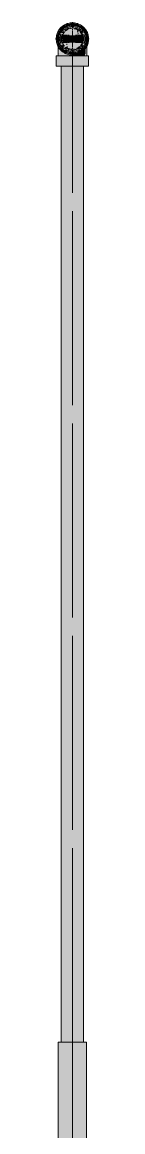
# Model space of a CAD drawing. Header units: millimetres. Extents: x -4000 to 187956, y -58990 to 162485.
# Drawn here: x 54225 to 54275, y 70816 to 72475 of the extents above; entities that cross this region are included whole.
import ezdxf

# ---------------------------------------------------------------- set-up
doc = ezdxf.new("R2010")
doc.units = ezdxf.units.MM
doc.linetypes.add('Dash 1_16_', pattern=[317.5, 158.75, -158.75])
for name, color, linetype, lineweight in [('F-SPRN', 3, 'Continuous', 9), ('P-PIPE', 3, 'Continuous', 9), ('P-PIPE-CNTR', 3, 'Continuous', 9)]:
    doc.layers.add(name, color=color, linetype=linetype, lineweight=lineweight)

# ---------------------------------------------------------------- blocks, each defined once
blk = doc.blocks.new('Sprinkler_Up - DN20-V442-0_000')
at = {"layer": 'F-SPRN', "transparency": 33554534}
for points in [[(-13.5, 0), (-3.9, 0.7), (-1.7, 2.9), (-1.2, 3.5), (-0.6, 4), (0.6, 4), (1.2, 3.5), (1.7, 2.9), (4.6, 0), (22.2, 0), (17.5, 13.5), (6.9, 21.2), (-6.9, 21.2), (-18, 13.1), (-22.2, 0)], [(0, -16.7), (4.3, -16.1), (12.9, -9.9), (16.1, -4.3), (16.1, 4.3), (11.8, 11.8), (8.3, 14.4), (0, 16.7), (-4.3, 16.1), (-11.8, 11.8), (-16.1, 4.3), (-16.1, -4.3), (-11.8, -11.8), (-8.3, -14.4)], [(3.4, -21.2), (6.9, -21.2), (18, -13.1), (22.2, 0), (3.9, -0.7), (1.7, -2.9), (1.2, -3.5), (0.6, -4), (-0.6, -4), (-1.2, -3.5), (-1.7, -2.9), (-4.6, 0), (-22.2, 0), (-18, -13.1), (-6.9, -21.2), (0, -21.2)], [(0, -15.6), (7.8, -13.5), (13.5, -7.8), (15.1, -4), (15.1, 4), (13.5, 7.8), (7.8, 13.5), (0, 15.6), (-7.8, 13.5), (-11, 11), (-15.1, 4), (-15.1, -4), (-11, -11), (-7.8, -13.5)], [(-10.9, -5.5), (-10.9, 5.4), (-14.5, 5.4), (-14.5, -5.5)], [(-7.7, -5.5), (-7.7, 5.4), (-10.9, 5.4), (-10.9, -5.5)], [(0, -5.5), (0, 5.4), (-7.7, 5.4), (-7.7, -5.5)], [(0, 0), (5.7, 0), (2.9, 4.9), (-2.9, 4.9), (-5.7, 0)], [(2.9, -4.9), (5.7, 0), (-5.7, 0), (-2.9, -4.9)], [(0, 0), (4.6, 0), (0, 4.6), (-4.6, 0)], [(0, -4.6), (4.6, 0), (-4.6, 0)], [(0, -2.6), (1.3, 0), (-1.8, 0)], [(-1.3, 0), (1.8, 0), (0, 2.6)], [(7.7, -5.5), (7.7, 5.4), (0, 5.4), (0, -5.5)], [(10.9, -5.5), (10.9, 5.4), (7.7, 5.4), (7.7, -5.5)], [(14.5, -5.5), (14.5, 5.4), (10.9, 5.4), (10.9, -5.5)]]:
    blk.add_hatch(color=1, dxfattribs=at).paths.add_polyline_path(points)
at = {"layer": 'F-SPRN', "color": 1}
for p, q in [((-11.5, 5.4), (-14.5, 5.4)), ((-14.5, 5.4), (-11.3, 5.4)), ((-14.5, 5.4), (-14.5, 3.7)), ((-14.5, 3.3), (-14.5, 0)), ((-11.5, 5.4), (-11.5, 4)), ((-10.9, 1.9), (-10.9, 3.6)), ((-10.8, 5.4), (-8, 5.4)), ((-8.1, 5.4), (-10.8, 5.4)), ((-8.1, 5.4), (-8.1, 2.8)), ((-8.1, 2.5), (-8.1, 0.7)), ((-7.7, 4.8), (-7.7, 2.7)), ((-7.7, 4.8), (-7.7, 2.7)), ((-7.7, 2.1), (-7.7, 0.5)), ((-7.7, 2.1), (-7.7, 0.5)), ((-6.7, 5.4), (-4.7, 5.4)), ((-5.8, 3.8), (-5.8, 2.2)), ((-2.1, 0.2), (-2.1, 0.1)), ((-2.1, 0.1), (-2.1, 0)), ((-2.1, 0), (-2.1, 0)), ((-2.1, 0), (-2.1, -0.1)), ((-0.6, 2), (-0.6, 2)), ((-0.5, 2), (-0.6, 2)), ((0, 2.1), (-0.1, 2.1)), ((1.7, 1.2), (1.6, 1.3)), ((2.1, 0.1), (2.1, 0.2)), ((2.1, 0), (2.1, 0.1)), ((2.1, 0), (2.1, 0)), ((4.7, 5.4), (6.5, 5.4)), ((7.7, 5.4), (10.8, 5.4)), ((7.7, 5.2), (7.7, 2.7)), ((7.7, 5.2), (7.7, 2.7)), ((7.7, 2.3), (7.7, 0.5)), ((7.7, 2.3), (7.7, 0.5)), ((10.8, 5.4), (8.1, 5.4)), ((8.1, 5.4), (8.1, 2.8)), ((8.1, 2.5), (8.1, 0.4)), ((10.9, 5.4), (14.5, 5.4)), ((10.9, 3.6), (10.9, 0.2)), ((14.5, 5.4), (11.5, 5.4)), ((11.5, 5.4), (11.5, 4)), ((11.5, 3), (11.5, 0.2)), ((14.5, 5.4), (14.5, -5.5)), ((-14.5, -1.3), (-14.5, -3.7)), ((-11.1, -5.5), (-14.5, -5.5)), ((-14.5, -5.5), (-11.5, -5.5)), ((-10.9, -2.6), (-10.9, -1.3)), ((-10.8, -5.5), (-8.1, -5.5)), ((-7.8, -5.5), (-10.8, -5.5)), ((-8.1, -4.2), (-8.1, -5.5)), ((-7.7, -2.7), (-7.7, -4)), ((-7.7, -2.7), (-7.7, -4)), ((-7, -5.5), (-5.8, -5.5)), ((-4.8, -5.5), (-7, -5.5)), ((-5.8, -2.3), (-5.8, -3.8)), ((0, -2.1), (0.1, -2.1)), ((7, -5.5), (4.8, -5.5)), ((5.8, -2.2), (5.8, -3.8)), ((5.8, -5.5), (7, -5.5)), ((7.7, -0.5), (7.7, -2.3)), ((7.7, -0.5), (7.7, -2.3)), ((7.7, -2.7), (7.7, -5.4)), ((7.7, -2.7), (7.7, -5.4)), ((10.8, -5.5), (7.7, -5.5)), ((8.1, -0.4), (8.1, -2.5)), ((8.1, -2.8), (8.1, -5.5)), ((8.1, -5.5), (10.8, -5.5)), ((10.9, -0.2), (10.9, -3.6)), ((14.5, -5.5), (10.9, -5.5)), ((11.5, -0.2), (11.5, -3)), ((11.5, -4), (11.5, -5.5)), ((11.5, -5.5), (14.5, -5.5))]:
    blk.add_line(p, q, dxfattribs=at)
at = {"layer": 'F-SPRN', "color": 1, "flags": 128}
for points in [[(-2, 0.4), (-2.1, 0.3), (-2.1, 0.2)], [(-0.6, 2), (-0.7, 2), (-0.8, 1.9), (-0.9, 1.9), (-0.9, 1.9), (-1, 1.8), (-1.1, 1.8), (-1.2, 1.7), (-1.2, 1.7), (-1.3, 1.6), (-1.4, 1.6), (-1.4, 1.5), (-1.5, 1.5), (-1.5, 1.4), (-1.6, 1.3), (-1.6, 1.3), (-1.7, 1.2), (-1.7, 1.1), (-1.8, 1.1), (-1.8, 1), (-1.9, 0.9), (-1.9, 0.8), (-1.9, 0.8), (-2, 0.7), (-2, 0.6), (-2, 0.5)], [(-2, 0.5), (-2, 0.5), (-2, 0.4)], [(-0.3, 2.1), (-0.4, 2), (-0.5, 2)], [(-0.1, 2.1), (-0.1, 2.1), (-0.2, 2.1), (-0.3, 2.1)], [(1.5, 1.4), (1.4, 1.5), (1.4, 1.5), (1.3, 1.6), (1.3, 1.7), (1.2, 1.7), (1.1, 1.7), (1.1, 1.8), (1, 1.8), (0.9, 1.9), (0.8, 1.9), (0.8, 1.9), (0.7, 2), (0.6, 2), (0.5, 2), (0.4, 2), (0.4, 2), (0.3, 2.1), (0.2, 2.1), (0.1, 2.1), (0, 2.1)], [(1.6, 1.3), (1.6, 1.4), (1.5, 1.4)], [(1.8, 1.1), (1.7, 1.2), (1.7, 1.2)], [(1.9, 0.7), (1.9, 0.8), (1.9, 0.9), (1.8, 1), (1.8, 1), (1.8, 1.1)], [(2.1, 0.2), (2.1, 0.2), (2.1, 0.3), (2, 0.4), (2, 0.5), (2, 0.6), (2, 0.7), (1.9, 0.7)], [(-2.1, -0.1), (-2.1, -0.2), (-2.1, -0.2), (-2.1, -0.3)], [(-2.1, -0.3), (-2, -0.4), (-2, -0.5), (-2, -0.6), (-2, -0.7), (-1.9, -0.7), (-1.9, -0.8), (-1.9, -0.9), (-1.8, -1), (-1.8, -1), (-1.8, -1.1), (-1.7, -1.2), (-1.7, -1.2), (-1.6, -1.3), (-1.6, -1.4), (-1.5, -1.4), (-1.4, -1.5), (-1.4, -1.5), (-1.3, -1.6), (-1.3, -1.7), (-1.2, -1.7), (-1.1, -1.7), (-1.1, -1.8), (-1, -1.8), (-0.9, -1.9), (-0.8, -1.9), (-0.8, -1.9), (-0.7, -2), (-0.6, -2), (-0.5, -2), (-0.4, -2), (-0.4, -2), (-0.3, -2.1), (-0.2, -2.1), (-0.1, -2.1), (0, -2.1)], [(0.1, -2.1), (0.1, -2.1), (0.2, -2.1), (0.3, -2.1), (0.4, -2), (0.5, -2), (0.6, -2), (0.6, -2), (0.7, -2), (0.8, -1.9), (0.9, -1.9), (0.9, -1.9), (1, -1.8), (1.1, -1.8), (1.2, -1.7), (1.2, -1.7), (1.3, -1.6), (1.4, -1.6), (1.4, -1.5), (1.5, -1.5), (1.5, -1.4), (1.6, -1.3), (1.6, -1.3), (1.7, -1.2), (1.7, -1.1), (1.8, -1.1), (1.8, -1), (1.9, -0.9), (1.9, -0.8), (1.9, -0.8), (2, -0.7), (2, -0.6), (2, -0.5), (2, -0.5), (2, -0.4), (2.1, -0.3), (2.1, -0.2), (2.1, -0.1), (2.1, 0)]]:
    blk.add_lwpolyline(points, dxfattribs=at)
at = {"layer": 'F-SPRN', "color": 1}
for radius, start, end in [(22.2, 360, 180), (21.9, 126.6942, 143.2701), (21.9, 108.2621, 125.7507), (21.9, 99.348, 107.901), (21.9, 90.145, 98.8503), (16.7, 83.0684, 90), (16.7, 83.0684, 90), (21.9, 72.5583, 89.4624), (21.9, 54.2493, 71.7379), (21.9, 36.8359, 53.3058), (21.9, 165.6773, 179.2615), (21.9, 144.7698, 164.8151), (16.7, 167.6802, 180), (16.7, 167.6802, 180), (16.7, 155.3879, 164.9693), (16.7, 155.3879, 164.9693), (15.6, 166.4265, 180), (15.6, 166.4265, 180), (15.6, 150.9409, 165), (15.6, 159.6139, 165), (16.7, 136.7213, 149.931), (16.7, 136.7213, 149.931), (15.6, 150.9409, 156.3845), (15.6, 138.4214, 150), (15.6, 138.4214, 150), (16.7, 121.4181, 130.5751), (16.7, 121.4181, 130.5751), (15.6, 120.5262, 133.2078), (15.6, 120.5262, 133.2078), (16.7, 106.5995, 120), (16.7, 106.5995, 120), (15.6, 114.4363, 119.9813), (15.6, 114.4363, 119.9813), (4.63, 155.7832, 180), (4.63, 155.7832, 180), (16.7, 96.4143, 105), (16.7, 96.4143, 105), (4.63, 109.0192, 138.2703), (4.63, 109.0192, 138.2703), (15.6, 95.5762, 100.6843), (15.6, 95.5762, 100.6843), (2.56, 109.0192, 168.8278), (2.56, 109.0192, 168.8278), (2.04, 109.0192, 180), (4.63, 17.9592, 90), (4.63, 17.9592, 90), (3.81, 57.0577, 90), (2.56, 14.5599, 90), (2.56, 14.5599, 90), (2.04, 10.4703, 90), (15.6, 75.573, 80.5892), (15.6, 75.573, 80.5892), (3.81, 16.1605, 43.8358), (15.6, 67.5614, 74.5481), (15.6, 67.5614, 74.5481), (16.7, 60, 75), (16.7, 60, 75), (15.6, 60.0187, 65.5637), (15.6, 60.0187, 65.5637), (15.6, 46.7922, 60), (15.6, 46.7922, 60), (16.7, 49.4249, 58.5819), (16.7, 49.4249, 58.5819), (15.6, 30, 41.5786), (15.6, 30, 41.5786), (16.7, 30, 43.2787), (16.7, 30, 43.2787), (15.6, 23.6155, 29.5646), (15.6, 15, 29.5646), (15.6, 15, 20.3861), (16.7, 15, 24.6121), (16.7, 15, 24.6121), (15.6, 360, 13.6618), (15.6, 0, 13.6618), (16.7, 360, 12.3198), (16.7, 0, 12.3198), (21.9, 36, 36.8359), (21.9, 15.1849, 35.2302), (21.9, 0.7385, 14.3227), (22.2, 180, 360), (21.9, 180.7385, 194.3227), (21.9, 195.1849, 205.2075), (21.9, 207.5667, 215.2302), (21.9, 216.7299, 233.3058), (16.7, 180, 192.3198), (16.7, 180, 192.3198), (16.7, 195.0307, 204.6121), (16.7, 195.0307, 204.6121), (15.6, 181.9082, 193.6618), (15.6, 181.9082, 193.6618), (15.6, 197.3339, 209.5646), (15.6, 197.3339, 209.5646), (16.7, 210.069, 223.2787), (16.7, 210.069, 223.2787), (15.6, 212.5472, 219.5472), (15.6, 212.5472, 219.5472), (16.7, 229.4249, 238.5819), (16.7, 229.4249, 238.5819), (15.6, 233.795, 240), (15.6, 233.795, 240), (16.7, 240, 255), (16.7, 240, 255), (15.6, 240.0187, 254.5481), (15.6, 240.0187, 254.5481), (4.63, 197.9592, 0), (4.63, 197.9592, 270), (15.6, 255, 267.64), (15.6, 255, 267.64), (3.81, 196.1605, 360), (2.56, 191.1677, 0), (2.56, 191.1677, 360), (2.04, 190.4703, 0), (16.7, 263.0684, 270), (16.7, 263.0684, 270), (4.63, 270, 360), (15.6, 275.5762, 280.6843), (15.6, 275.5762, 280.6843), (16.7, 276.4143, 285), (16.7, 276.4143, 285), (16.7, 286.5995, 300), (16.7, 286.5995, 300), (15.6, 294.4363, 299.9813), (15.6, 294.4363, 299.9813), (15.6, 300, 313.2078), (15.6, 300, 313.2078), (16.7, 301.4181, 310.5751), (16.7, 301.4181, 310.5751), (15.6, 320.4528, 330), (15.6, 320.4528, 330), (16.7, 316.7213, 330), (16.7, 316.7213, 330), (21.9, 306.6942, 323.1641), (15.6, 330.4354, 345), (15.6, 330.4354, 336.3845), (15.6, 339.6139, 345), (15.6, 346.3382, 360), (15.6, 346.3382, 360), (16.7, 335.3879, 345), (16.7, 335.3879, 345), (16.7, 347.6802, 360), (16.7, 347.6802, 360), (21.9, 323.1641, 324), (21.9, 324.7698, 332.4333), (21.9, 334.7925, 344.8151), (21.9, 345.6773, 359.2615), (21.9, 234.2493, 251.7379), (21.9, 252.5583, 269.4624), (21.9, 270.145, 278.8503), (21.9, 279.348, 287.901), (21.9, 288.2621, 305.7507)]:
    blk.add_arc((0, 0), radius, start, end, dxfattribs=at)
blk = doc.blocks.new('Steel_Transition_Threaded_HoaPhat - Standard-V443-0_000')
at = {"layer": 'P-PIPE', "lineweight": 13, "transparency": 33554534}
h = blk.add_hatch(color=1, dxfattribs=at)
h.paths.add_polyline_path([(54250, 72427.6), (54255.8, 72428.4), (54261.3, 72430.6), (54267.5, 72436.2), (54270.1, 72440.2), (54271.7, 72444.3), (54272.5, 72450.1), (54271.7, 72455.9), (54267.5, 72464), (54265.9, 72466), (54261.3, 72469.6), (54255.8, 72471.8), (54250, 72472.6), (54244.2, 72471.8), (54238.8, 72469.6), (54234.1, 72466), (54230.5, 72461.3), (54228.3, 72455.9), (54227.5, 72450.1), (54229.9, 72440.2), (54230.5, 72438.8), (54234.1, 72434.2), (54238.8, 72430.6), (54244.2, 72428.4)])
h.paths.add_polyline_path([(54250, 72430), (54244.8, 72430.7), (54240, 72432.7), (54235.8, 72435.9), (54232.5, 72440.2), (54230.6, 72444.9), (54229.9, 72450.1), (54230.6, 72455.3), (54232.6, 72460.1), (54235.8, 72464.3), (54240, 72467.5), (54244.8, 72469.5), (54250, 72470.2), (54255.2, 72469.5), (54260.1, 72467.5), (54264.2, 72464.3), (54267.5, 72460), (54269.4, 72455.3), (54270.1, 72450.1), (54269.4, 72444.9), (54267.4, 72440), (54264.2, 72435.9), (54260.1, 72432.7), (54255.2, 72430.7)])
for points in [[(54250, 72430), (54250, 72433.7), (54241.8, 72435.9), (54235.8, 72441.9), (54233.6, 72450.1), (54235.8, 72458.3), (54241.8, 72464.3), (54250, 72466.5), (54250, 72470.2), (54244.8, 72469.5), (54240, 72467.5), (54235.8, 72464.3), (54232.6, 72460.1), (54230.6, 72455.3), (54229.9, 72450.1), (54230.6, 72444.9), (54232.6, 72440), (54235.8, 72435.9), (54240, 72432.7), (54244.8, 72430.7)], [(54250, 72431.6), (54254.8, 72432.2), (54259.3, 72434.1), (54265.6, 72440.2), (54267.5, 72444.3), (54267.9, 72445.3), (54268.5, 72450.1), (54267.5, 72455.9), (54266, 72459.3), (54263.1, 72463.2), (54259.3, 72466.1), (54254.8, 72468), (54250, 72468.6), (54245.2, 72468), (54240.8, 72466.1), (54236.9, 72463.2), (54234, 72459.3), (54232.1, 72454.9), (54231.5, 72450.1), (54232.1, 72445.3), (54234.4, 72440.2), (54236.9, 72437), (54240.8, 72434.1), (54245.2, 72432.2)], [(54250, 72430), (54255.2, 72430.7), (54260.1, 72432.7), (54264.2, 72435.9), (54267.5, 72440.2), (54269.4, 72444.9), (54270.1, 72450.1), (54269.4, 72455.3), (54267.4, 72460.1), (54264.2, 72464.3), (54260.1, 72467.5), (54255.2, 72469.5), (54250, 72470.2), (54250, 72466.5), (54258.2, 72464.3), (54264.2, 72458.3), (54266.4, 72450.1), (54264.2, 72441.9), (54258.2, 72435.9), (54250, 72433.7)]]:
    blk.add_hatch(color=1, dxfattribs=at).paths.add_polyline_path(points)
at = {"layer": 'P-PIPE', "color": 20, "lineweight": 13}
for radius, start, end in [(22.5, 90, 270), (22.5, 135, 150), (20.1, 135, 148.1553), (22.5, 120, 135), (20.1, 128.8856, 135), (18.5, 123.4976, 133.2041), (18.5, 123.4976, 133.2041), (20.1, 120, 125.0043), (22.5, 105, 120), (20.1, 109.6859, 120), (18.5, 106.819, 120), (18.5, 106.819, 120), (16.4, 113.4045, 120), (16.4, 107.4657, 111.9681), (22.5, 90, 105), (20.1, 100.9975, 105), (18.5, 91.4353, 103.2046), (18.5, 91.4353, 103.2046), (16.4, 96.2132, 104.6042), (20.1, 90.5246, 98.5089), (22.5, 75, 90), (22.5, 270, 90), (18.5, 78.0986, 90), (18.5, 78.0986, 90), (20.1, 75.0607, 87.9279), (16.4, 70.3629, 75), (18.5, 60, 75), (18.5, 60, 75), (20.1, 60, 75), (22.5, 60, 75), (16.4, 60.5934, 66.5955), (20.1, 54.9957, 60), (18.5, 46.7959, 56.5024), (18.5, 46.7959, 56.5024), (22.5, 45, 60), (20.1, 45, 51.1144), (20.1, 31.8447, 45), (22.5, 30, 45), (22.5, 165, 180), (22.5, 180, 195), (22.5, 150, 165), (20.1, 166.0499, 180), (20.1, 180, 193.9501), (20.1, 150, 162.7449), (18.5, 166.5939, 193.4061), (18.5, 166.5939, 180), (18.5, 180, 193.4061), (18.5, 157.6232, 165), (18.5, 157.6232, 165), (16.4, 168.5467, 178.9063), (16.4, 180.8106, 191.4533), (18.5, 136.4297, 150), (18.5, 136.4297, 150), (16.4, 158.0319, 163.506), (16.4, 50.4733, 56.6389), (16.4, 30, 36.4537), (18.5, 30, 43.5703), (18.5, 30, 43.5703), (16.4, 351.9681, 4.8393), (18.5, 15, 22.3768), (18.5, 15, 22.3768), (20.1, 29.5641, 30), (20.1, 17.2551, 29.5641), (18.5, 346.5939, 13.4061), (18.5, 0, 13.4061), (18.5, 346.5939, 0), (22.5, 15, 30), (20.1, 0, 13.9501), (20.1, 346.0499, 0), (22.5, 0, 15), (22.5, 345, 0), (22.5, 195, 210), (22.5, 210, 225), (20.1, 197.2551, 209.4067), (18.5, 195, 202.3768), (18.5, 195, 202.3768), (20.1, 209.4067, 210), (20.1, 211.8447, 225), (18.5, 210, 223.5703), (18.5, 210, 223.5703), (22.5, 225, 240), (20.1, 225, 231.1144), (16.4, 210.6635, 217.3233), (18.5, 226.7959, 236.5024), (18.5, 226.7959, 236.5024), (20.1, 234.9957, 240), (16.4, 230.4733, 236.6389), (20.1, 240, 255), (18.5, 240, 255), (18.5, 240, 255), (16.4, 246.9681, 252.9388), (20.1, 255.0607, 267.9279), (18.5, 258.0986, 270), (18.5, 258.0986, 270), (16.4, 264.1652, 268.506), (18.5, 271.4353, 283.2046), (18.5, 271.4353, 283.2046), (16.4, 276.2132, 283.9063), (20.1, 280.9975, 285), (16.4, 287.4657, 291.9681), (18.5, 286.819, 300), (18.5, 286.819, 300), (20.1, 289.6859, 300), (16.4, 295.1607, 300), (16.4, 301.0738, 308.0319), (20.1, 300, 305.0043), (18.5, 303.4976, 313.2041), (18.5, 303.4976, 313.2041), (22.5, 300, 315), (20.1, 308.8856, 315), (16.4, 323.5463, 330), (18.5, 316.4297, 330), (18.5, 316.4297, 330), (20.1, 315, 328.1553), (16.4, 338.0319, 342.8691), (22.5, 315, 330), (18.5, 337.6232, 345), (18.5, 337.6232, 341.7197), (20.1, 330, 330.4359), (20.1, 330.4359, 342.7449), (18.5, 341.7197, 345), (22.5, 330, 345), (22.5, 240, 255), (22.5, 255, 270), (22.5, 270, 285), (20.1, 270.5246, 278.5089), (22.5, 285, 300)]:
    blk.add_arc((54250, 72450.1), radius, start, end, dxfattribs=at)
blk = doc.blocks.new('Steel_Elbow_Threaded_HoaPhat - Standard-V444-0_000')
at = {"layer": 'P-PIPE', "lineweight": 13, "transparency": 33554534}
for points in [[(54250, 72426), (54256.2, 72426.8), (54262.1, 72429.2), (54267.5, 72433.6), (54271.8, 72440.2), (54273.3, 72443.8), (54274.1, 72450.1), (54273.3, 72456.3), (54270.9, 72462.1), (54267.1, 72467.1), (54262.1, 72471), (54256.2, 72473.4), (54250, 72474.2), (54243.8, 72473.4), (54237.9, 72471), (54233, 72467.1), (54229.1, 72462.1), (54226.7, 72456.3), (54225.9, 72450.1), (54228.2, 72440.2), (54229.1, 72438), (54233, 72433), (54237.9, 72429.2), (54243.8, 72426.8)], [(54233, 72409.5), (54250, 72409.5), (54250, 72424.7), (54225.9, 72424.7), (54226.7, 72409.5), (54229.1, 72409.5)], [(54274.1, 72409.5), (54273.3, 72424.7), (54250, 72424.7), (54250, 72409.5), (54273.3, 72409.5)]]:
    blk.add_hatch(color=1, dxfattribs=at).paths.add_polyline_path(points)
h = blk.add_hatch(color=1, dxfattribs=at)
h.paths.add_polyline_path([(54233.1, 72434.9), (54230.5, 72439.5), (54231.4, 72435.6)])
h.paths.add_polyline_path([(54236.4, 72424.7), (54250, 72424.7), (54250, 72428.9), (54242.8, 72430.2), (54244.1, 72428.3), (54236.6, 72433), (54232.6, 72437.1), (54233.8, 72431.9), (54229.6, 72440.2), (54229.1, 72440.2), (54229.4, 72433), (54230.5, 72433.3), (54230.6, 72429.2), (54229.3, 72428.9), (54230.4, 72424.7), (54234, 72424.7)])
h = blk.add_hatch(color=1, dxfattribs=at)
h.paths.add_polyline_path([(54257.2, 72430.2), (54259.7, 72430.2), (54255.9, 72428.3)])
h.paths.add_polyline_path([(54266, 72424.7), (54268.3, 72424.7), (54269.7, 72428.5), (54269.9, 72435.9), (54270.2, 72440), (54268.8, 72439.5), (54262.8, 72432.6), (54257.2, 72430.2), (54250, 72428.9), (54250, 72424.7), (54263.6, 72424.7)])
h.paths.add_polyline_path([(54265.7, 72433.4), (54266.1, 72435.6), (54267.5, 72435.5)])
at = {"layer": 'P-PIPE', "color": 20, "lineweight": 13}
for p, q in [((54234.7, 72464.7), (54235.3, 72465.3)), ((54236.5, 72466.4), (54237.2, 72466.9)), ((54237.2, 72466.9), (54237.9, 72467.4)), ((54239.3, 72468.3), (54240, 72468.7)), ((54246.4, 72470.9), (54247.2, 72471.1)), ((54249.8, 72471.2), (54250, 72471.2)), ((54256.7, 72470.2), (54257.5, 72469.9)), ((54257.5, 72469.9), (54258.2, 72469.6)), ((54262.6, 72467.1), (54263.3, 72466.5)), ((54264.6, 72465.4), (54265.2, 72464.8)), ((54228.9, 72450.1), (54228.9, 72450.1)), ((54228.9, 72449.5), (54228.9, 72449.7)), ((54228.9, 72449.3), (54228.9, 72449.5)), ((54229.5, 72455.1), (54229.7, 72455.9)), ((54230.2, 72457.5), (54230.5, 72458.3)), ((54232.1, 72461.3), (54232.5, 72462)), ((54232.5, 72462), (54233, 72462.7)), ((54233, 72462.7), (54233.6, 72463.4)), ((54267.8, 72461.5), (54268.2, 72460.8)), ((54268.2, 72460.8), (54268.7, 72460.1)), ((54268.7, 72460.1), (54269, 72459.3)), ((54269, 72459.3), (54269.4, 72458.5)), ((54269.4, 72458.5), (54269.7, 72457.8)), ((54270.3, 72456.2), (54270.5, 72455.3)), ((54271, 72452.8), (54271.1, 72452)), ((54271.1, 72452), (54271.1, 72451.2)), ((54271.1, 72451.2), (54271.1, 72450.3)), ((54271.1, 72450.3), (54271.2, 72450.1)), ((54271.2, 72450.1), (54271.2, 72450.1)), ((54228.9, 72445.5), (54228.9, 72446.1)), ((54228.9, 72444.9), (54228.9, 72445.5)), ((54228.9, 72444.3), (54228.9, 72444.9)), ((54228.9, 72443.6), (54228.9, 72444.3)), ((54228.9, 72442.9), (54228.9, 72443.6)), ((54228.9, 72442.2), (54228.9, 72442.9)), ((54228.9, 72441.4), (54228.9, 72442.2)), ((54228.9, 72440.6), (54228.9, 72441.4)), ((54228.9, 72439.8), (54228.9, 72440.6)), ((54228.9, 72439), (54228.9, 72439.8)), ((54228.9, 72438.2), (54228.9, 72439)), ((54271.2, 72446.2), (54271.2, 72445.6)), ((54271.2, 72445.6), (54271.2, 72445.1)), ((54271.2, 72445.1), (54271.2, 72444.4)), ((54271.2, 72444.4), (54271.2, 72443.8)), ((54271.2, 72443.8), (54271.2, 72443.1)), ((54271.2, 72443.1), (54271.2, 72442.4)), ((54271.2, 72442.4), (54271.2, 72441.6)), ((54271.2, 72441.6), (54271.2, 72440.9)), ((54271.2, 72440.9), (54271.2, 72440.1)), ((54271.2, 72440.1), (54271.2, 72439.2)), ((54271.2, 72439.2), (54271.2, 72438.4)), ((54225.9, 72424.7), (54225.9, 72409.5)), ((54226.7, 72424.7), (54225.9, 72424.7)), ((54250, 72424.7), (54225.9, 72424.7)), ((54229.1, 72424.7), (54226.7, 72424.7)), ((54228.9, 72424.7), (54229.2, 72424.7)), ((54228.9, 72424.7), (54229.2, 72424.7)), ((54230.3, 72424.7), (54229.1, 72424.7)), ((54229.2, 72424.7), (54230.1, 72424.7)), ((54229.2, 72424.7), (54231.7, 72424.7)), ((54230.1, 72424.7), (54231.7, 72424.7)), ((54233, 72424.7), (54230.3, 72424.7)), ((54231.7, 72424.7), (54232.8, 72424.7)), ((54231.7, 72424.7), (54236.4, 72424.7)), ((54233.8, 72424.7), (54236.4, 72424.7)), ((54242.7, 72424.7), (54234, 72424.7)), ((54236.4, 72424.7), (54242.8, 72424.7)), ((54236.4, 72424.7), (54242.8, 72424.7)), ((54243.7, 72424.7), (54250, 72424.7)), ((54243.7, 72424.7), (54250, 72424.7)), ((54250, 72424.7), (54243.8, 72424.7)), ((54256.2, 72424.7), (54250, 72424.7)), ((54274.1, 72424.7), (54250, 72424.7)), ((54250, 72424.7), (54256.3, 72424.7)), ((54250, 72424.7), (54256.3, 72424.7)), ((54257.2, 72424.7), (54263.6, 72424.7)), ((54257.2, 72424.7), (54263.6, 72424.7)), ((54266, 72424.7), (54257.3, 72424.7)), ((54263.6, 72424.7), (54266.2, 72424.7)), ((54263.6, 72424.7), (54267.3, 72424.7)), ((54267.5, 72424.7), (54267.1, 72424.7)), ((54267.6, 72424.7), (54268.3, 72424.7)), ((54267.6, 72424.7), (54268.3, 72424.7)), ((54268.3, 72424.7), (54270.8, 72424.7)), ((54268.3, 72424.7), (54270.8, 72424.7)), ((54270.9, 72424.7), (54268.5, 72424.7)), ((54270.8, 72424.7), (54271.2, 72424.7)), ((54270.8, 72424.7), (54271.2, 72424.7)), ((54273.3, 72424.7), (54270.9, 72424.7)), ((54274.1, 72424.7), (54273.3, 72424.7)), ((54274.1, 72409.5), (54274.1, 72424.7)), ((54225.9, 72409.5), (54226.7, 72409.5)), ((54225.9, 72409.5), (54250, 72409.5)), ((54226.7, 72409.5), (54229.1, 72409.5)), ((54229.1, 72409.5), (54233, 72409.5)), ((54233.8, 72409.5), (54237.9, 72409.5)), ((54238.2, 72409.5), (54250, 72409.5)), ((54250, 72409.5), (54261.8, 72409.5)), ((54250, 72409.5), (54274.1, 72409.5)), ((54262.1, 72409.5), (54266.2, 72409.5)), ((54267.1, 72409.5), (54270.9, 72409.5)), ((54270.9, 72409.5), (54273.3, 72409.5)), ((54273.3, 72409.5), (54274.1, 72409.5))]:
    blk.add_line(p, q, dxfattribs=at)
at = {"layer": 'P-PIPE', "color": 20, "lineweight": 13, "flags": 128}
for points in [[(54233.6, 72463.4), (54234.1, 72464), (54234.7, 72464.7)], [(54235.3, 72465.3), (54235.9, 72465.8), (54236.5, 72466.4)], [(54237.9, 72467.4), (54238.6, 72467.9), (54239.3, 72468.3)], [(54240, 72468.7), (54240.8, 72469.1), (54241.6, 72469.5), (54242.3, 72469.8), (54243.1, 72470.1)], [(54243.1, 72470.1), (54243.9, 72470.3), (54244.8, 72470.6)], [(54244.8, 72470.6), (54245.6, 72470.8), (54246.4, 72470.9)], [(54247.2, 72471.1), (54248.1, 72471.1), (54248.9, 72471.2), (54249.8, 72471.2)], [(54250, 72471.2), (54250.8, 72471.2), (54251.7, 72471.2)], [(54251.7, 72471.2), (54252.5, 72471.1), (54253.4, 72471)], [(54253.4, 72471), (54254.2, 72470.8), (54255, 72470.6)], [(54255, 72470.6), (54255.8, 72470.4), (54256.7, 72470.2)], [(54258.2, 72469.6), (54259, 72469.2), (54259.8, 72468.8)], [(54259.8, 72468.8), (54260.5, 72468.4), (54261.2, 72468)], [(54261.2, 72468), (54261.9, 72467.5), (54262.6, 72467.1)], [(54263.3, 72466.5), (54263.9, 72466), (54264.6, 72465.4)], [(54265.2, 72464.8), (54265.8, 72464.2), (54266.3, 72463.6)], [(54228.9, 72451.8), (54229, 72452.6), (54229.1, 72453.5)], [(54228.9, 72450.1), (54228.9, 72450.9), (54228.9, 72451.8)], [(54228.9, 72449.7), (54228.9, 72449.9), (54228.9, 72450), (54228.9, 72450.1)], [(54228.9, 72447.1), (54228.9, 72447.5), (54228.9, 72448), (54228.9, 72448.4), (54228.9, 72448.7), (54228.9, 72449), (54228.9, 72449.3)], [(54229.1, 72453.5), (54229.3, 72454.3), (54229.5, 72455.1)], [(54229.7, 72455.9), (54229.9, 72456.7), (54230.2, 72457.5)], [(54230.5, 72458.3), (54230.9, 72459.1), (54231.2, 72459.9)], [(54231.2, 72459.9), (54231.6, 72460.6), (54232.1, 72461.3)], [(54266.3, 72463.6), (54266.8, 72462.9), (54267.3, 72462.2), (54267.8, 72461.5)], [(54269.7, 72457.8), (54270, 72457), (54270.3, 72456.2)], [(54270.5, 72455.3), (54270.7, 72454.5), (54270.8, 72453.7), (54271, 72452.8)], [(54271.2, 72450.1), (54271.2, 72450), (54271.2, 72449.9), (54271.2, 72449.8), (54271.2, 72449.6)], [(54271.2, 72449.6), (54271.2, 72449.4), (54271.2, 72449.1)], [(54271.2, 72449.1), (54271.2, 72448.8), (54271.2, 72448.5), (54271.2, 72448.1), (54271.2, 72447.7), (54271.2, 72447.2)], [(54228.9, 72446.1), (54228.9, 72446.6), (54228.9, 72447.1)], [(54228.9, 72424.7), (54228.9, 72425.7), (54228.9, 72426.7), (54228.9, 72427.7), (54228.9, 72428.7), (54228.9, 72429.7), (54228.9, 72430.7), (54228.9, 72431.7), (54228.9, 72432.7), (54228.9, 72433.6), (54228.9, 72434.6), (54228.9, 72435.5), (54228.9, 72436.4), (54228.9, 72437.3), (54228.9, 72438.2)], [(54271.2, 72447.2), (54271.2, 72446.7), (54271.2, 72446.2)], [(54271.2, 72438.4), (54271.2, 72437.5), (54271.2, 72436.6), (54271.2, 72435.7), (54271.2, 72434.8), (54271.2, 72433.9), (54271.2, 72432.9), (54271.2, 72432), (54271.2, 72431), (54271.2, 72430), (54271.2, 72429), (54271.2, 72428), (54271.2, 72427), (54271.2, 72426), (54271.2, 72424.9), (54271.2, 72424.7)]]:
    blk.add_lwpolyline(points, dxfattribs=at)
at = {"layer": 'P-PIPE', "color": 20, "lineweight": 13}
for radius, start, end in [(24.1, 90, 270), (24.1, 135, 150), (24.1, 120, 135), (21.1, 130, 141.0389), (24.1, 105, 120), (21.1, 112.3235, 123.6981), (24.1, 90, 105), (21.1, 99.9303, 104.963), (21.1, 91.1041, 96.3537), (24.1, 75, 90), (24.1, 270, 90), (21.1, 75.037, 90), (24.1, 60, 75), (21.1, 54.2198, 67.0686), (24.1, 45, 60), (21.1, 38.9611, 50), (24.1, 30, 45), (24.1, 165, 180), (24.1, 180, 195), (24.1, 150, 165), (21.1, 172.7077, 178.0289), (21.1, 181.9562, 187.75), (21.1, 165.7343, 170), (21.1, 156.3495, 164.9545), (21.1, 150.0026, 154.1966), (21.1, 141.5729, 145.795), (21.1, 33.7495, 38.4271), (21.1, 30, 33.6038), (21.1, 25.3748, 29.9974), (21.1, 15.0455, 23.6505), (21.1, 10, 14.2657), (24.1, 15, 30), (21.1, 1.9711, 7.2923), (21.1, 352.25, 358.0438), (24.1, 0, 15), (24.1, 345, 0), (24.1, 195, 210), (24.1, 210, 225), (21.1, 195.0335, 205.3678), (21.1, 207.9172, 210), (24.1, 225, 240), (21.1, 218.4146, 230), (21.1, 234.1976, 239.9895), (21.1, 240.7988, 247.6705), (21.1, 292.9377, 305.8024), (24.1, 300, 315), (21.1, 310, 321.5854), (24.1, 315, 330), (21.1, 326.4049, 330), (21.1, 330, 332.0828), (21.1, 334.6322, 344.9665), (21.1, 345.7465, 350), (24.1, 330, 345), (24.1, 240, 255), (24.1, 255, 270), (21.1, 255.0343, 270), (21.1, 270, 278.9621), (24.1, 270, 285), (21.1, 279.9464, 284.9657), (24.1, 285, 300)]:
    blk.add_arc((54250, 72450.1), radius, start, end, dxfattribs=at)

msp = doc.modelspace()

# ---------------------------------------------------------------- hatches: boundary and pattern name
at = {"layer": 'P-PIPE', "transparency": 33554534}
for points in [[(54241.7, 72435.6), (54242.8, 72437.6), (54241.7, 72441.7), (54242.8, 72445.9), (54245.8, 72449), (54257.2, 72454.3), (54258.4, 72458.4), (54257.2, 72462.6), (54255.9, 72464.3), (54250, 72466.8), (54241.7, 72464.6), (54235.5, 72458.4), (54233.3, 72450.1), (54235.5, 72441.7), (54238.2, 72438.3)], [(54250, 72433.4), (54258.4, 72435.6), (54262.9, 72440.2), (54266.1, 72445.8), (54266.1, 72454.4), (54261.8, 72461.9), (54258.4, 72464.6), (54250, 72466.8), (54245.7, 72466.2), (54238.2, 72461.9), (54233.9, 72454.4), (54233.9, 72445.8), (54238.2, 72438.3), (54241.7, 72435.6)], [(54250, 70950.1), (54250, 72409.5), (54233.3, 72409.5), (54233.9, 70950.1), (54245.7, 70950.1)], [(54250, 70950.1), (54266.7, 70950.1), (54266.1, 72409.5), (54250, 72409.5), (54250, 72002.2)], [(54250, 69493.7), (54250, 70950.1), (54228.9, 70950.1), (54229.6, 69493.7), (54244.5, 69493.7)], [(54250, 69493.7), (54271.1, 69493.7), (54270.4, 70950.1), (54250, 70950.1), (54250, 69520.1)]]:
    msp.add_hatch(color=1, dxfattribs=at).paths.add_polyline_path(points)

# ---------------------------------------------------------------- linework, layer by layer
at = {"layer": 'P-PIPE', "color": 20, "lineweight": 13}
for p, q in [((54233.3, 72409.5), (54233.3, 70950.1)), ((54237.9, 72409.5), (54233.3, 72409.5)), ((54261.8, 72409.5), (54238.2, 72409.5)), ((54266.7, 72409.5), (54262.1, 72409.5)), ((54266.7, 70950.1), (54266.7, 72409.5)), ((54228.9, 70950.1), (54228.9, 69493.7)), ((54271.1, 70950.1), (54228.9, 70950.1)), ((54271.1, 69493.7), (54271.1, 70950.1))]:
    msp.add_line(p, q, dxfattribs=at)
at = {"layer": 'P-PIPE', "color": 1}
for centre, radius, start, end in [((54250, 72458.4), 8.35, 69.0027, 79.2369), ((54250, 72458.4), 8.35, 46.6998, 57.8461), ((54250, 72450.1), 16.7, 46.0317, 57.203), ((54250, 72450.1), 16.7, 182.797, 189.8892), ((54250, 72450.1), 16.7, 157.579, 164.2722), ((54250, 72450.1), 16.7, 140.6908, 147.6969), ((54250, 72441.7), 8.35, 131.0366, 150), ((54250, 72441.7), 8.35, 115.6806, 125.5287), ((54250, 72441.7), 8.35, 100.6842, 114.0387), ((54250, 72441.7), 8.35, 90, 100.6842), ((54250, 72458.4), 8.35, 270, 280.6842), ((54250, 72458.4), 8.35, 316.3183, 330), ((54250, 72458.4), 8.35, 20.1285, 29.0413), ((54250, 72458.4), 8.35, 8.0385, 17.9918), ((54250, 72458.4), 8.35, 352.2824, 1.6717), ((54250, 72450.1), 16.7, 32.3031, 45.2846), ((54250, 72450.1), 16.7, 26.0042, 31.0974), ((54250, 72450.1), 16.7, 16.9375, 22.421), ((54250, 72450.1), 16.7, 4.3093, 9.8892), ((54250, 72450.1), 16.7, 350.1108, 355.6907), ((54250, 72450.1), 16.7, 190.2154, 195.2487), ((54250, 72450.1), 16.7, 231.8726, 237.203), ((54250, 72441.7), 8.35, 172.0327, 181.5407), ((54250, 72441.7), 8.35, 199.9004, 209.0413), ((54250, 72450.1), 16.7, 246.8976, 252.7976), ((54250, 72441.7), 8.35, 249.0027, 259.2369), ((54250, 72450.1), 16.7, 264.6626, 273.5288), ((54250, 72450.1), 16.7, 284.6882, 289.3082), ((54250, 72450.1), 16.7, 308.1274, 313.9683), ((54250, 72450.1), 16.7, 328.9026, 333.9958), ((54250, 72450.1), 16.7, 337.2636, 343.0625)]:
    msp.add_arc(centre, radius, start, end, dxfattribs=at)
at = {"layer": 'P-PIPE-CNTR', "color": 1, "linetype": 'Dash 1_16_'}
for p, q in [((54250, 72472.6), (54250, 72475.1)), ((54250, 72471.2), (54250, 72472.6)), ((54250, 72468.6), (54250, 72470.2)), ((54250, 72466.8), (54250, 72468)), ((54250, 72463.6), (54250, 72465.2)), ((54225, 72450.1), (54227.5, 72450.1)), ((54227.8, 72450.1), (54231.5, 72450.1)), ((54231.5, 72450.1), (54233.3, 72450.1)), ((54236.5, 72450.1), (54242.3, 72450.1)), ((54245.4, 72450.1), (54247.6, 72450.1)), ((54248.7, 72450.1), (54250, 72450.1)), ((54250, 72459.8), (54250, 72462.6)), ((54250, 72455.5), (54250, 72459.1)), ((54250, 72452.6), (54250, 72454.3)), ((54250, 72450.1), (54250, 72452.1)), ((54250, 72448), (54250, 72450.1)), ((54250, 72450.1), (54251.3, 72450.1)), ((54250, 72445.9), (54250, 72447.5)), ((54251.8, 72450.1), (54254.6, 72450.1)), ((54255.7, 72450.1), (54263.1, 72450.1)), ((54268.5, 72450.1), (54272.2, 72450.1)), ((54272.5, 72450.1), (54275, 72450.1)), ((54250, 72441.1), (54250, 72444.6)), ((54250, 72438.1), (54250, 72440.2)), ((54250, 72435), (54250, 72436.5)), ((54250, 72430), (54250, 72431.6)), ((54250, 72427.6), (54250, 72428.9)), ((54250, 72425.1), (54250, 72427.6)), ((54250, 69493.7), (54250, 72409.5)), ((54250, 70950.1), (54250, 72409.5)), ((54250, 70950.1), (54250, 69493.7))]:
    msp.add_line(p, q, dxfattribs=at)
at = {"layer": 'P-PIPE-CNTR', "color": 20, "lineweight": 13}
for p, q in [((54250, 72449.5), (54250, 72450.1)), ((54250, 72447.7), (54250, 72449.2)), ((54250, 72442.6), (54250, 72446)), ((54250, 72441.4), (54250, 72442.6)), ((54250, 72438.8), (54250, 72440.7)), ((54250, 72435.7), (54250, 72437.2)), ((54250, 72430.5), (54250, 72432.2)), ((54250, 72428), (54250, 72429.4)), ((54250, 72426.1), (54250, 72427.9)), ((54250, 72424.7), (54250, 72426.1)), ((54250, 72409.5), (54250, 72424.7))]:
    msp.add_line(p, q, dxfattribs=at)

# ---------------------------------------------------------------- block references
at = {"layer": 'F-SPRN', "color": 1}
msp.add_blockref('Sprinkler_Up - DN20-V442-0_000', (54250, 72450.1), dxfattribs=at)
at = {"layer": 'P-PIPE', "color": 20, "lineweight": 13}
for name in ['Steel_Elbow_Threaded_HoaPhat - Standard-V444-0_000', 'Steel_Transition_Threaded_HoaPhat - Standard-V443-0_000']:
    msp.add_blockref(name, (0, 0), dxfattribs=at)

doc.saveas('drawing.dxf')
